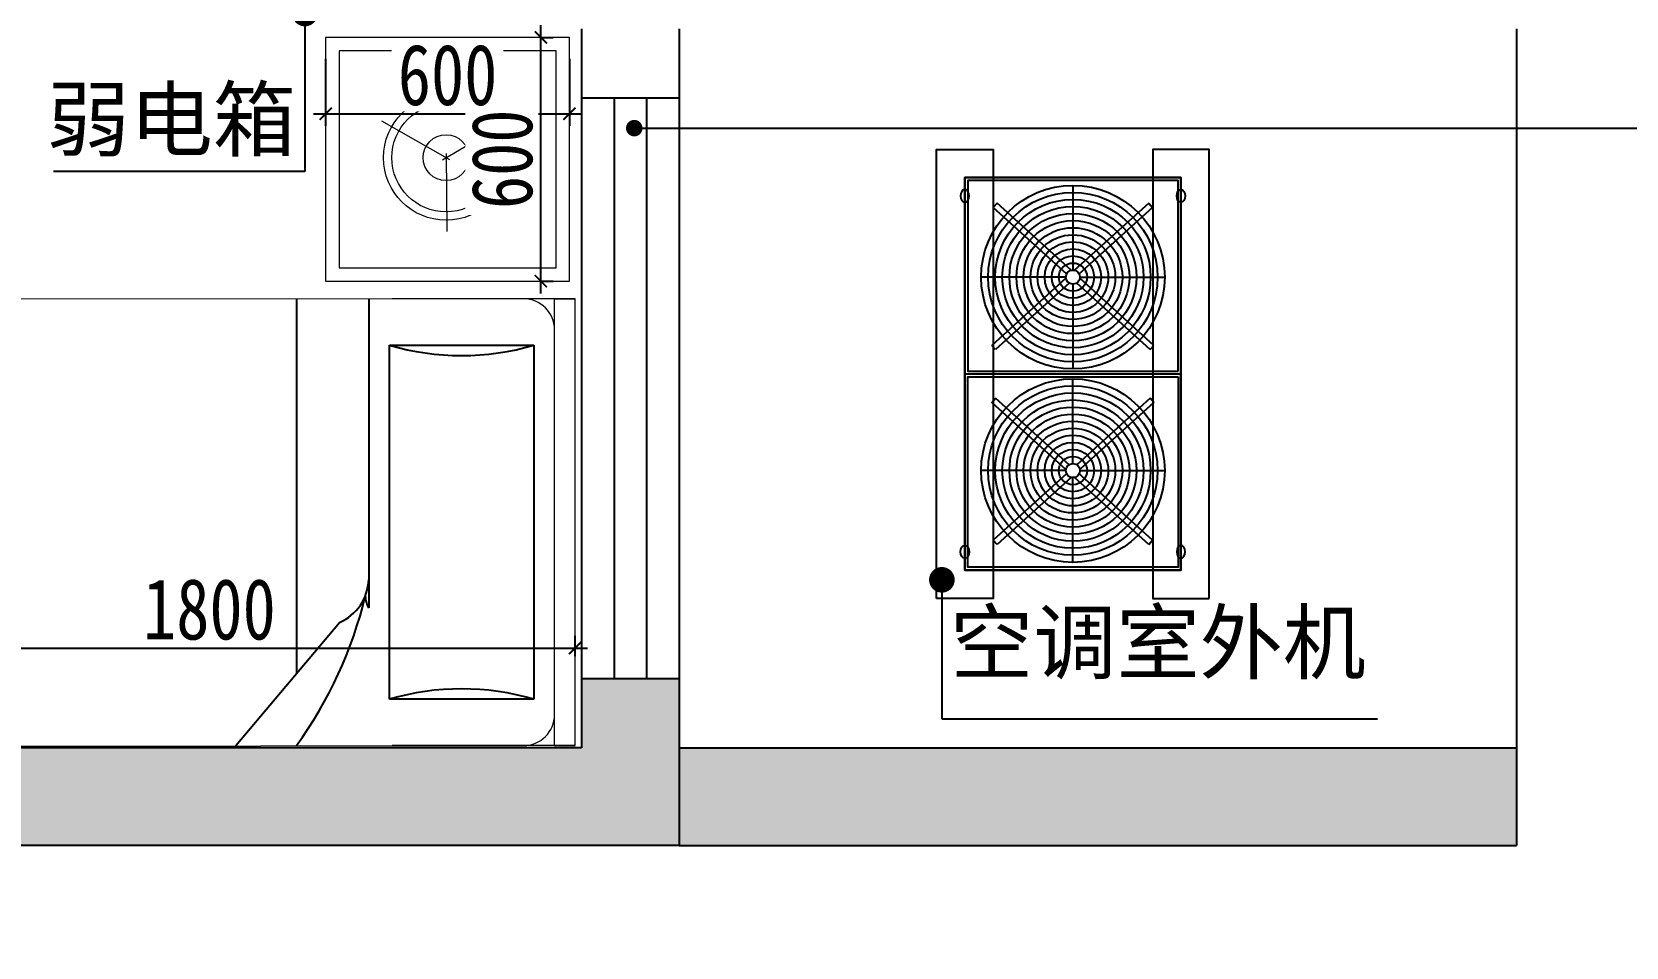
# Model space of a CAD drawing. Header units: millimetres. Extents: x -41640 to 3079702, y -5257903 to 68462.
# Drawn here: x -19734 to -15811, y 35117 to 37369 of the extents above; entities that cross this region are included whole.
import ezdxf

# ---------------------------------------------------------------- set-up
doc = ezdxf.new("R2010")
doc.units = ezdxf.units.MM
doc.header["$LTSCALE"] = 10
doc.layers.get('0').update_dxf_attribs({"color": 255})
doc.layers.get('Defpoints').update_dxf_attribs({"color": 255})
doc.layers.add('0008原建筑墙柱体', color=145, linetype='Continuous')
doc.layers.add('WALL', color=255, linetype='Continuous')
for name, color, linetype, lineweight in [('1原始户型图', 7, 'Continuous', 40), ('FURNITURE', 2, 'Continuous', 5), ('家具外线', 30, 'Continuous', 20)]:
    doc.layers.add(name, color=color, linetype=linetype, lineweight=lineweight)
doc.styles.add('(图框)宋体', font='', dxfattribs={"width": 0.8})
doc.styles.get("Standard").update_dxf_attribs({"font": ''})
doc.styles.add('宋体', font='', dxfattribs={"height": 2.5})
doc.styles.get('(图框)宋体').set_extended_font_data('SimSun')
doc.styles.get('Standard').set_extended_font_data('SimSun')
doc.styles.get('宋体').set_extended_font_data('SimSun')
doc.dimstyles.get("Standard").update_dxf_attribs({"dimtxt": 0.18, "dimasz": 0.18, "dimexe": 0.18, "dimexo": 0.0625, "dimgap": 0.09, "dimtad": 0, "dimtih": 1, "dimtoh": 1, "dimdec": 4, "dimzin": 0, "dimdsep": 46, "dimtxsty": 'Standard', "dimcen": 0.09, "dimadec": 0, "dimazin": 0, "dimtfac": 1, "dimtdec": 4, "dimtofl": 0, "dimtmove": 0, "dimatfit": 3, "dimfxl": 1, "dimtolj": 1, "dimtzin": 0, "dimarcsym": 0})

# ---------------------------------------------------------------- blocks, each defined once
blk = doc.blocks.new('DOT')
at = {"color": 0, "linetype": 'ByBlock'}
blk.add_line((-0.35, 0), (-1, 0), dxfattribs=at)
at = {"color": 0, "linetype": 'ByBlock', "const_width": 0.35}
blk.add_lwpolyline([(-0.175, 0, 1), (0.175, 0, 1)], format="xyb", close=True, dxfattribs=at)
blk = doc.blocks.new('ERHERHRTHR')
at = {"color": 250}
for p, q in [((2551122, -5113914, 0), (2551424.7, -5114169, 0)), ((2552221.2, -5114062.9, 0), (2551299.4, -5114062.9, 0)), ((2552221.2, -5114240.7, 0), (2551460.6, -5114240.7, 0)), ((2551235.9, -5114291.5, 0), (2552106.9, -5114291.5, 0)), ((2551235.9, -5114647.1, 0), (2551235.9, -5114291.5, 0)), ((2552106.9, -5114291.5, 0), (2552106.9, -5114647.1, 0)), ((2552106.9, -5114647.1, 0), (2551235.9, -5114647.1, 0))]:
    blk.add_line(p, q, dxfattribs=at)
for centre, radius, start, end in [((2551729.4, -5113226.9, 0), 1033.6, 233.9798, 256.6072), ((2551534, -5114121.7, 0), 119.1, 203.4245, 268.1201), ((2551490.3, -5114289.5, 0), 57.1, 90.2395, 121.2505), ((2550626.3, -5114469.3, 0), 635, 343.7398, 16.2602), ((2552716.5, -5114469.3, 0), 635, 163.7398, 196.2602)]:
    blk.add_arc(centre, radius, start, end, dxfattribs=at)
at = {"layer": '家具外线', "color": 45}
for p, q in [((2552143.8, -5112948.9, 0), (2551196.6, -5112948.9, 0)), ((2551120.4, -5113025.1, 0), (2551121.6, -5114621.7, 0)), ((2552221.2, -5114621.7, 0), (2552220, -5113025.1, 0)), ((2551121.6, -5114748.7, 0), (2551121.6, -5114298.7, 0)), ((2552221.2, -5114748.7, 0), (2552221.2, -5114298.7, 0)), ((2551121.6, -5114697.9, 0), (2552221.2, -5114697.9, 0)), ((2551121.6, -5114697.9, 0), (2551121.6, -5114748.7, 0)), ((2552221.2, -5114697.9, 0), (2552221.2, -5114748.7, 0)), ((2552221.2, -5114697.9, 0), (2552221.2, -5114748.7, 0)), ((2551121.6, -5114748.7, 0), (2552221.2, -5114748.7, 0))]:
    blk.add_line(p, q, dxfattribs=at)
for centre, start, end in [((2551196.6, -5113025.1, 0), 90, 180), ((2552143.8, -5113025.1, 0), 0, 90), ((2551197.8, -5114621.7, 0), 180, 270), ((2552145, -5114621.7, 0), 270, 0)]:
    blk.add_arc(centre, 76.2, start, end, dxfattribs=at)
blk = doc.blocks.new('_ArchTick')
at = {"color": 0, "linetype": 'ByBlock', "const_width": 0.15}
blk.add_lwpolyline([(-0.5, -0.5), (0.5, 0.5)], dxfattribs=at)
blk = doc.blocks.new('*D593')
at = {"color": 250, "lineweight": -2}
for p, q in [((-17351.1, 45111.9), (-17351.1, 45291.9)), ((-16321.1, 45137), (-16321.1, 45291.9)), ((-17381.1, 45261.9), (-16291.1, 45261.9))]:
    blk.add_line(p, q, dxfattribs=at)
at = {"layer": 'Defpoints', "color": 0, "lineweight": 30}
for p in [(-16321.1, 45261.9), (-16321.1, 45107), (-17351.1, -5248517.4)]:
    blk.add_point(p, dxfattribs=at)
at = {"color": 250, "lineweight": -2, "xscale": 30, "yscale": 30, "zscale": 30, "rotation": 180}
blk.add_blockref('_ArchTick', (-17351.1, 45261.9), dxfattribs=at)
at = {"color": 250, "lineweight": -2, "xscale": 30, "yscale": 30, "zscale": 30}
blk.add_blockref('_ArchTick', (-16321.1, 45261.9), dxfattribs=at)
at = {"color": 45, "insert": (-16836.1, 45356.9), "char_height": 150, "attachment_point": 5, "style": '(图框)宋体', "bg_fill": 3, "box_fill_scale": 1.1, "bg_fill_color": 256, "bg_fill_true_color": 13158600, "bg_fill_transparency": 15141344}
blk.add_mtext('1030', dxfattribs=at)
blk = doc.blocks.new('_Dot')
at = {"color": 0, "linetype": 'ByBlock', "lineweight": -2}
blk.add_line((-0.5, 0), (-1, 0), dxfattribs=at)
at = {"color": 0, "linetype": 'ByBlock', "const_width": 0.5}
blk.add_lwpolyline([(-0.25, 0, 1), (0.25, 0, 1)], format="xyb", close=True, dxfattribs=at)
blk = doc.blocks.new('*D467')
at = {"color": 250, "lineweight": -2}
for p, q in [((-19010.9, 37303.1), (-19010.9, 37137.7)), ((-18410.9, 37303.1), (-18410.9, 37137.7)), ((-19040.9, 37167.7), (-18380.9, 37167.7))]:
    blk.add_line(p, q, dxfattribs=at)
at = {"layer": 'Defpoints', "color": 0, "lineweight": 30}
for p in [(-19010.9, 37333.1, 0), (-18410.9, 37333.1, 0), (-18410.9, 37167.7)]:
    blk.add_point(p, dxfattribs=at)
at = {"color": 250, "lineweight": -2, "xscale": 30, "yscale": 30, "zscale": 30, "rotation": 180}
blk.add_blockref('_ArchTick', (-19010.9, 37167.7), dxfattribs=at)
at = {"color": 250, "lineweight": -2, "xscale": 30, "yscale": 30, "zscale": 30}
blk.add_blockref('_ArchTick', (-18410.9, 37167.7), dxfattribs=at)
at = {"color": 45, "insert": (-18710.9, 37262.7), "char_height": 150, "attachment_point": 5, "style": '(图框)宋体', "bg_fill": 3, "box_fill_scale": 1.1, "bg_fill_color": 256, "bg_fill_true_color": 13158600, "bg_fill_transparency": 5439553}
blk.add_mtext('600', dxfattribs=at)
blk = doc.blocks.new('*D468')
at = {"color": 250, "lineweight": -2}
for p, q in [((-18481.4, 36725.6), (-18481.4, 37385.6)), ((-18481.4, 37355.6), (-18451.4, 37355.6)), ((-18481.4, 36755.6), (-18451.4, 36755.6))]:
    blk.add_line(p, q, dxfattribs=at)
at = {"layer": 'Defpoints', "color": 0, "lineweight": 30}
for p in [(-18486.1, 37355.6, 0), (-18481.4, 37355.6), (-18486.1, 36755.6, 0)]:
    blk.add_point(p, dxfattribs=at)
at = {"color": 250, "lineweight": -2, "xscale": 30, "yscale": 30, "zscale": 30}
for p, rotation in [((-18481.4, 37355.6), 90), ((-18481.4, 36755.6), 270)]:
    blk.add_blockref('_ArchTick', p, dxfattribs=dict(at, rotation=rotation))
at = {"color": 45, "insert": (-18576.4, 37055.6), "char_height": 150, "attachment_point": 5, "rotation": 90, "style": '(图框)宋体', "bg_fill": 3, "box_fill_scale": 1.1, "bg_fill_color": 256, "bg_fill_true_color": 13158600, "bg_fill_transparency": 14106264}
blk.add_mtext('600', dxfattribs=at)
blk = doc.blocks.new('*D604')
at = {"color": 250, "lineweight": -2}
for p, q in [((-20196.8, 35832.8), (-20196.8, 35882.8)), ((-18397, 35832.8), (-18397, 35882.8)), ((-20226.8, 35852.8), (-18367, 35852.8))]:
    blk.add_line(p, q, dxfattribs=at)
at = {"layer": 'Defpoints', "color": 0, "lineweight": 30}
for p in [(-18397, 35852.8), (-20196.8, 35802.8), (-18397, 35802.8)]:
    blk.add_point(p, dxfattribs=at)
at = {"color": 250, "lineweight": -2, "xscale": 30, "yscale": 30, "zscale": 30, "rotation": 180}
blk.add_blockref('_ArchTick', (-20196.8, 35852.8), dxfattribs=at)
at = {"color": 250, "lineweight": -2, "xscale": 30, "yscale": 30, "zscale": 30}
blk.add_blockref('_ArchTick', (-18397, 35852.8), dxfattribs=at)
at = {"color": 45, "insert": (-19296.9, 35947.8), "char_height": 150, "attachment_point": 5, "style": '(图框)宋体', "bg_fill": 3, "box_fill_scale": 1.1, "bg_fill_color": 256, "bg_fill_true_color": 13158600, "bg_fill_transparency": 5548324}
blk.add_mtext('1800', dxfattribs=at)

msp = doc.modelspace()

# ---------------------------------------------------------------- hatches: boundary and pattern name
at = {"layer": '0008原建筑墙柱体'}
for points in [[(-18141.1, 35777), (-18381.1, 35777), (-18381.1, 35607), (-37571.3, 35607), (-37571.3, 36557), (-37811.3, 36557), (-37811.3, 35367), (-18141.1, 35367)], [(-16081.1, 35607), (-18141.1, 35607), (-18141.1, 35367), (-16081.1, 35367)]]:
    msp.add_hatch(color=252, dxfattribs=at).paths.add_polyline_path(points)

# ---------------------------------------------------------------- linework, layer by layer
at = {"color": 7, "ltscale": 0.5}
for p, q in [((-18381.1, 37377), (-18381.1, 37207)), ((-18141.1, 37377), (-18141.1, 37207)), ((-16081.1, 37377), (-16081.1, 35367)), ((-18381.1, 37207), (-18141.1, 37207)), ((-18381.1, 35777), (-18381.1, 35607)), ((-18141.1, 35777), (-18141.1, 35367)), ((-18141.1, 35607), (-16081.1, 35607)), ((-18141.1, 35367), (-16081.1, 35367))]:
    msp.add_line(p, q, dxfattribs=at)
at = {"color": 45, "ltscale": 0.5}
for p, q in [((-18381.1, 37207), (-18381.1, 35777)), ((-18141.1, 37207), (-18141.1, 35777))]:
    msp.add_line(p, q, dxfattribs=at)
at = {"color": 8, "ltscale": 0.5}
for p, q in [((-18301.1, 37207), (-18301.1, 35777)), ((-18221.1, 37207), (-18221.1, 35777))]:
    msp.add_line(p, q, dxfattribs=at)
at = {"color": 8, "ltscale": 1000}
for p, q in [((-17172.2, 36991.4, 0), (-17172.2, 36783, 0)), ((-17358.8, 36947.5, 0), (-17368.1, 36937.2, 0)), ((-17187.6, 36773.6, 0), (-17368.1, 36937.2, 0)), ((-17176.6, 36782.4, 0), (-17358.8, 36947.5, 0)), ((-16985.7, 36947.4, 0), (-17167.9, 36782.4, 0)), ((-16976.3, 36937.1, 0), (-17156.8, 36773.5, 0)), ((-16985.7, 36947.4, 0), (-16976.3, 36937.1, 0)), ((-17189.6, 36765.6, 0), (-17398.1, 36765.6, 0)), ((-17189.4, 36762.9, 0), (-17371.6, 36597.8, 0)), ((-16972.7, 36597.8, 0), (-17155.1, 36763, 0)), ((-17154.9, 36765.6, 0), (-16946.4, 36765.6, 0)), ((-17181.8, 36751.1, 0), (-17362.3, 36587.5, 0)), ((-17172.2, 36748.2, 0), (-17172.2, 36539.8, 0)), ((-16982.1, 36587.4, 0), (-17162.7, 36751.1, 0)), ((-17362.3, 36587.5, 0), (-17371.6, 36597.8, 0)), ((-16982.1, 36587.4, 0), (-16972.7, 36597.8, 0)), ((-17172.2, 36307, 0), (-17172.2, 36515.4, 0)), ((-17371.6, 36457.4, 0), (-17362.3, 36467.7, 0)), ((-17189.4, 36292.3, 0), (-17371.6, 36457.4, 0)), ((-17181.8, 36304.1, 0), (-17362.3, 36467.7, 0)), ((-16982.1, 36467.8, 0), (-17162.7, 36304.1, 0)), ((-16972.7, 36457.4, 0), (-17153.3, 36293.7, 0)), ((-16972.7, 36457.4, 0), (-16982.1, 36467.8, 0)), ((-17189.6, 36289.6, 0), (-17398.1, 36289.6, 0)), ((-17154.9, 36289.6, 0), (-16946.4, 36289.6, 0)), ((-17187.6, 36281.5, 0), (-17368.1, 36118, 0)), ((-17176.6, 36272.8, 0), (-17358.8, 36107.7, 0)), ((-17172.2, 36063.8, 0), (-17172.2, 36272.2, 0)), ((-16985.7, 36107.7, 0), (-17167.9, 36272.8, 0)), ((-16976.3, 36118.1, 0), (-17158.5, 36283.2, 0)), ((-17358.8, 36107.7, 0), (-17368.1, 36118, 0)), ((-16985.7, 36107.7, 0), (-16976.3, 36118.1, 0))]:
    msp.add_line(p, q, dxfattribs=at)
at = {"color": 7}
for p, q in [((-18141.1, 35777), (-18381.1, 35777)), ((-18381.1, 35607), (-20681.1, 35607)), ((-18141.1, 35367), (-37811.3, 35367))]:
    msp.add_line(p, q, dxfattribs=at)
at = {"color": 45, "ltscale": 1000, "elevation": 0}
for points in [[(-17507.5, 35975.2), (-17507.5, 37080), (-17368.5, 37080), (-17368.5, 35975.2)], [(-16836.9, 35975.2), (-16836.9, 37080), (-16975.9, 37080), (-16975.9, 35975.2)], [(-16906.4, 36527.6), (-16906.4, 37010.5), (-17438, 37010.5), (-17438, 36527.6)], [(-16913.4, 36534.5), (-16913.4, 37003.6), (-17431.1, 37003.6), (-17431.1, 36534.5)], [(-16906.4, 36527.6), (-16906.4, 36044.6), (-17438, 36044.6), (-17438, 36527.6)]]:
    msp.add_lwpolyline(points, close=True, dxfattribs=at)
at = {"color": 45, "elevation": 0}
for points in [[(-16906.4, 36044.6), (-16906.4, 37010.5), (-17438, 37010.5), (-17438, 36044.6)], [(-16906.4, 37010.5), (-16906.4, 36044.6), (-17438, 36044.6), (-17438, 37010.5)]]:
    msp.add_lwpolyline(points, close=True, dxfattribs=at)
at = {"color": 45, "ltscale": 1000, "elevation": 0}
for points in [[(-16906.4, 36527.6), (-16906.4, 37010.5), (-17438, 37010.5), (-17438, 36527.6)], [(-16906.4, 36527.6), (-16906.4, 36044.6), (-17438, 36044.6), (-17438, 36527.6)]]:
    msp.add_lwpolyline(points, dxfattribs=at)
at = {"color": 8, "ltscale": 1000, "elevation": 0}
msp.add_lwpolyline([(-16913.4, 36520.6), (-16913.4, 36051.6), (-17431.1, 36051.6), (-17431.1, 36520.6)], close=True, dxfattribs=at)
at = {"color": 250, "ltscale": 1000}
for centre, radius in [((-17172.2, 36765.6, 0), 225.8), ((-17172.2, 36765.6, 0), 208.5), ((-17172.2, 36765.6, 0), 191.1), ((-17172.2, 36765.6, 0), 173.7), ((-17172.2, 36765.6, 0), 156.4), ((-17172.2, 36765.6, 0), 139), ((-17172.2, 36765.6, 0), 121.6), ((-17172.2, 36765.6, 0), 104.2), ((-17172.2, 36765.6, 0), 86.9), ((-17172.2, 36765.6, 0), 69.5), ((-17172.2, 36765.6, 0), 52.1), ((-17172.2, 36765.6, 0), 34.7), ((-17172.2, 36765.6, 0), 17.4), ((-17172.2, 36289.6, 0), 225.8), ((-17172.2, 36289.6, 0), 208.5), ((-17172.2, 36289.6, 0), 191.1), ((-17172.2, 36289.6, 0), 173.7), ((-17172.2, 36289.6, 0), 156.4), ((-17172.2, 36289.6, 0), 139), ((-17172.2, 36289.6, 0), 121.6), ((-17172.2, 36289.6, 0), 104.2), ((-17172.2, 36289.6, 0), 86.9), ((-17172.2, 36289.6, 0), 69.5), ((-17172.2, 36289.6, 0), 52.1), ((-17172.2, 36289.6, 0), 34.7), ((-17172.2, 36289.6, 0), 17.4)]:
    msp.add_circle(centre, radius, dxfattribs=at)
at = {"color": 8, "ltscale": 1000, "extrusion": (0, 0, -1)}
for centre, major_axis in [((-17438, 36965.4, 0), (0, 16)), ((-16906.4, 36089.8, 0), (0, -16))]:
    msp.add_ellipse(centre, major_axis=major_axis, ratio=0.652174, dxfattribs=at)
at = {"color": 8, "ltscale": 1000}
for centre, major_axis in [((-16906.4, 36965.4, 0), (0, 16)), ((-17438, 36089.8, 0), (0, -16))]:
    msp.add_ellipse(centre, major_axis=major_axis, ratio=0.652174, dxfattribs=at)
at = {"layer": 'FURNITURE', "color": 45}
for p, q in [((-18705.7, 37054.5, 0), (-18872.7, 37149.1, 0)), ((-18723.4, 37054.4, 0), (-18558, 37151.7, 0)), ((-18714.7, 37069.8, 0), (-18713.1, 36877.8, 0)), ((-18714.7, 37069.8, 0), (-18713.1, 36877.8, 0))]:
    msp.add_line(p, q, dxfattribs=at)
at = {"layer": 'FURNITURE', "color": 45, "elevation": 0}
msp.add_lwpolyline([(-18410.9, 36755.6), (-18410.9, 37355.6), (-19010.9, 37355.6), (-19010.9, 36755.6)], close=True, dxfattribs=at)
at = {"layer": 'FURNITURE', "color": 8, "elevation": 0}
msp.add_lwpolyline([(-18443.9, 36788.6), (-18443.9, 37322.6), (-18977.9, 37322.6), (-18977.9, 36788.6)], close=True, dxfattribs=at)
at = {"layer": 'FURNITURE', "color": 45}
for radius in [154, 56.5]:
    msp.add_circle((-18714.6, 37059.6, 0), radius, dxfattribs=at)
at = {"layer": 'FURNITURE', "color": 8}
msp.add_circle((-18714.6, 37059.6, 0), 133.5, dxfattribs=at)

# ---------------------------------------------------------------- block references
at = {"color": 45, "rotation": 90}
msp.add_blockref('ERHERHRTHR', (-5133145.7, -2515508.8, 0), dxfattribs=at)

# ---------------------------------------------------------------- texts
at = {"layer": '1原始户型图', "color": 45, "style": '宋体'}
msp.add_text('弱电箱', height=150, dxfattribs=at).set_placement((-19697.8, 37078.8))
at = {"layer": '1原始户型图', "color": 45, "insert": (-17474.3, 35942.1, 0), "char_height": 150, "width": 10068.411, "attachment_point": 1, "style": '宋体'}
msp.add_mtext('\\pt480;空调室外机', dxfattribs=at)

# ---------------------------------------------------------------- leaders
at = {"color": 250}
for points in [[(-19062, 37414.2), (-19062, 37025.9), (-19680.2, 37025.9)], [(-17494.6, 36020.8, 0), (-17494.6, 35678.9, 0), (-16422.8, 35678.9, 0)]]:
    msp.add_leader(points, dimstyle='Standard', override={"dimtxt": 135, "dimasz": 90, "dimexe": 30, "dimexo": 30, "dimgap": 20, "dimtih": 0, "dimtoh": 0, "dimdec": 0, "dimzin": 8, "dimdsep": 44, "dimtxsty": '(图框)宋体', "dimcen": 0.6, "dimdle": 30, "dimclrd": 250, "dimclre": 250, "dimclrt": 45, "dimtdec": 0, "dimtofl": 1, "dimtmove": 1, "dimldrblk": 'DOT', "dimfxl": 200, "dimfxlon": 1, "dimtfill": 1, "dimtolj": 0, "dimtzin": 8, "dimarcsym": 1}, dxfattribs=at)

# ---------------------------------------------------------------- next in the draw order: dimensions: what is measured, and where the dimension line sits
for base, p1, p2, picture, middle in [((-16321.1, 45261.9), (-17351.1, -5248517.4), (-16321.1, 45107), '*D593', (-16836.1, 45356.9)), ((-18410.9, 37167.7), (-19010.9, 37333.1, 0), (-18410.9, 37333.1, 0), '*D467', (-18710.9, 37262.7)), ((-18397, 35852.8), (-20196.8, 35802.8), (-18397, 35802.8), '*D604', (-19296.9, 35947.8))]:
    dim = msp.add_linear_dim(base=base, p1=p1, p2=p2, dimstyle='Standard', override={"dimtxt": 150, "dimasz": 30, "dimexe": 30, "dimexo": 30, "dimgap": 20, "dimtad": 1, "dimtih": 0, "dimtoh": 0, "dimdec": 0, "dimzin": 8, "dimdsep": 44, "dimtxsty": '(图框)宋体', "dimblk": 'ArchTick', "dimcen": 0.6, "dimdle": 30, "dimclrd": 250, "dimclre": 250, "dimclrt": 45, "dimtdec": 0, "dimtofl": 1, "dimtmove": 1, "dimldrblk": 'DOT', "dimfxl": 150, "dimfxlon": 1, "dimtfill": 1, "dimtolj": 0, "dimtzin": 8, "dimarcsym": 1}, dxfattribs=at)
    dim.commit()
    dim.dimension.update_dxf_attribs({"geometry": picture, "text_midpoint": middle})

# ---------------------------------------------------------------- next in the draw order: dimensions: what is measured, and where the dimension line sits
dim = msp.add_linear_dim(base=(-18481.4, 37355.6), p1=(-18486.1, 36755.6, 0), p2=(-18486.1, 37355.6, 0), angle=90, dimstyle='Standard', override={"dimtxt": 150, "dimasz": 30, "dimexe": 30, "dimexo": 30, "dimgap": 20, "dimtad": 1, "dimtih": 0, "dimtoh": 0, "dimdec": 0, "dimzin": 8, "dimdsep": 44, "dimtxsty": '(图框)宋体', "dimblk": 'ArchTick', "dimcen": 0.6, "dimdle": 30, "dimclrd": 250, "dimclre": 250, "dimclrt": 45, "dimtdec": 0, "dimtofl": 1, "dimtmove": 1, "dimldrblk": 'DOT', "dimfxl": 150, "dimfxlon": 1, "dimtfill": 1, "dimtolj": 0, "dimtzin": 8, "dimarcsym": 1}, dxfattribs=at)
dim.commit()
dim.dimension.update_dxf_attribs({"geometry": '*D468', "text_midpoint": (-18576.4, 37055.6)})

# ---------------------------------------------------------------- next in the draw order: leaders
at = {"layer": 'WALL', "color": 45, "linetype": 'ByBlock'}
msp.add_leader([(-18251.6, 37132.2), (-12222.6, 37132.2)], dimstyle='Standard', override={"dimtxt": 120, "dimasz": 58, "dimexe": 40, "dimexo": 40, "dimgap": 40, "dimtih": 0, "dimtoh": 0, "dimdec": 0, "dimzin": 8, "dimdsep": 44, "dimcen": 2.5, "dimdle": 20, "dimclrd": 250, "dimclre": 250, "dimclrt": 45, "dimtdec": 0, "dimtofl": 1, "dimtmove": 1, "dimldrblk": 'Dot', "dimfxl": 1.25, "dimtfill": 1, "dimtolj": 0, "dimtzin": 8}, dxfattribs=at)

doc.saveas('drawing.dxf')
